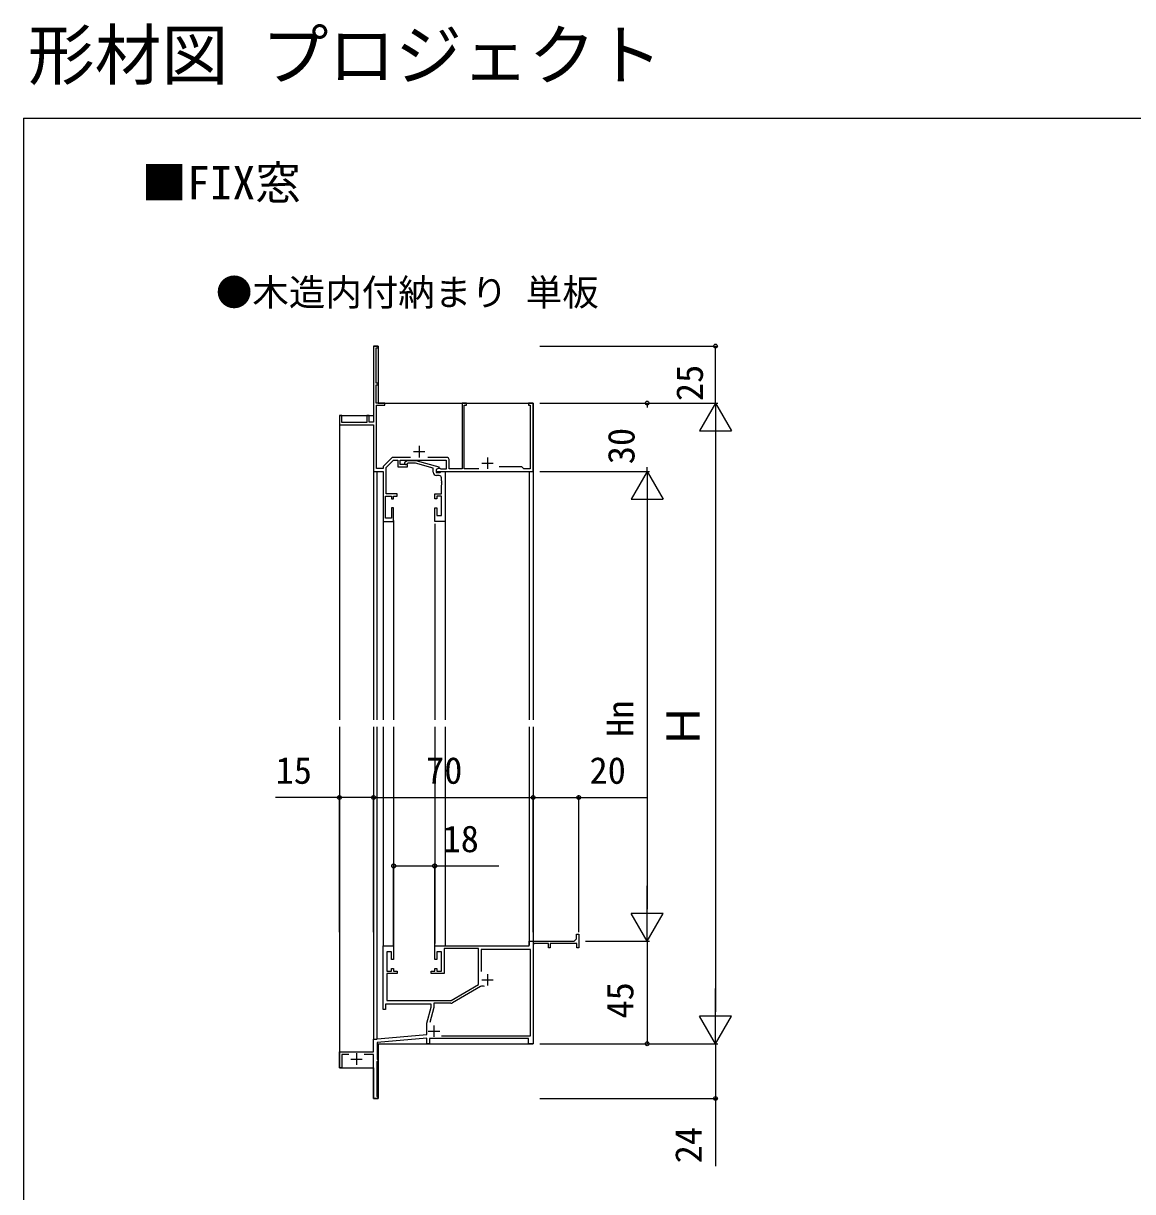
# Model space of a CAD drawing. Units: millimetres, scale not verified. Extents: x -700 to 700, y -1044 to 1038.
# Drawn here: x -700 to -213, y 526 to 1038 of the extents above; entities that cross this region are included whole.
import ezdxf
from ezdxf.enums import TextEntityAlignment as Align

# ---------------------------------------------------------------- set-up
doc = ezdxf.new("R2010")
doc.units = ezdxf.units.MM
doc.header["$LTSCALE"] = 6
for name, color, linetype in [('0-1_USER1', 3, 'Continuous'), ('0-2_YKK_11', 7, 'Continuous'), ('0-3_YKK_12', 2, 'Continuous'), ('0-4_YKK_D', 6, 'Continuous'), ('0-5_YKK_ZWAK', 7, 'Continuous')]:
    doc.layers.add(name, color=color, linetype=linetype)
doc.styles.add('ＭＳ ゴシック', font='')
doc.styles.get('ＭＳ ゴシック').set_extended_font_data('MS Gothic')

msp = doc.modelspace()

# ---------------------------------------------------------------- linework, layer by layer
at = {"layer": '0-2_YKK_11'}
for p, q in [((-526.366, 852.7), (-526.366, 847.7)), ((-528.866, 850.2), (-523.866, 850.2)), ((-514.266, 847.7), (-522.591, 847.7)), ((-496.366, 847.7), (-496.366, 842.7)), ((-498.866, 845.2), (-493.866, 845.2)), ((-517.596, 839.7), (-518.766, 839.7)), ((-517.596, 839.7), (-518.766, 839.7)), ((-496.366, 621), (-496.366, 616)), ((-499.459, 615.566), (-511.673, 608.514)), ((-498.866, 618.5), (-493.866, 618.5)), ((-522.366, 596), (-517.366, 596)), ((-519.866, 598.5), (-519.866, 593.5)), ((-553.866, 586.3), (-553.866, 581.3)), ((-556.366, 583.8), (-551.366, 583.8))]:
    msp.add_line(p, q, dxfattribs=at)
for points in [[(-530.141, 847.7), (-538.204, 847.7), (-542.166, 843.738), (-542.166, 842.8), (-545.066, 842.8), (-545.066, 870.6), (-541.366, 870.6), (-541.366, 871.5), (-545.166, 871.5), (-545.166, 879.5), (-544.366, 879.5), (-544.366, 880.2), (-545.166, 880.2), (-545.166, 895.8), (-544.366, 895.8), (-544.366, 896.5), (-546.366, 896.5), (-546.366, 863.2), (-548.366, 863.2), (-548.366, 866), (-549.366, 866), (-549.366, 863), (-560.366, 863), (-560.366, 866), (-561.366, 866), (-561.366, 862), (-546.366, 862), (-546.366, 841.5), (-542.166, 841.5), (-542.166, 819.5), (-537.566, 819.5), (-537.566, 825.5), (-538.566, 825.5), (-538.566, 821), (-541.166, 821), (-541.166, 830.7), (-538.566, 830.7), (-538.566, 829.5), (-537.566, 829.5), (-537.566, 830.7)], [(-537.566, 830.7), (-536.066, 830.7), (-536.066, 831.7), (-540.866, 831.7), (-540.866, 843.2), (-537.566, 846.5), (-535.666, 846.5), (-535.666, 843.5), (-531.466, 843.5), (-531.466, 844.5), (-534.666, 844.5), (-534.666, 846.5), (-514.466, 846.5), (-514.466, 842.5), (-516.772, 842.5), (-516.966, 842.65), (-517.159, 842.8), (-518.1, 842.8), (-518.966, 842.3), (-518.966, 841.5), (-476.366, 841.5), (-476.366, 871.5), (-478.366, 871.5), (-478.366, 870.6), (-477.666, 870.6), (-477.666, 842.7), (-480.466, 842.7), (-481.366, 843.6), (-491.241, 843.6)], [(-500.141, 842.7), (-506.666, 842.7), (-506.666, 870.6), (-505.566, 870.6), (-505.566, 871.5), (-507.566, 871.5), (-507.566, 842.7), (-513.266, 842.7), (-513.266, 846.7)], [(-532.59, 845.524), (-531.814, 846.3), (-527.869, 846.3), (-517.766, 843.593), (-517.766, 842.993), (-518.966, 842.3), (-518.966, 841), (-517.166, 841), (-516.966, 841.2), (-516.666, 841.5), (-514.966, 841.5), (-514.966, 819.5), (-519.566, 819.5), (-519.566, 825.5), (-518.566, 825.5), (-518.566, 822.2), (-516.596, 822.2), (-516.596, 830.7), (-518.566, 830.7), (-518.566, 829.5), (-519.566, 829.5), (-519.566, 831.7), (-516.596, 831.7), (-516.596, 835.542), (-516.476, 835.725), (-516.476, 836.275), (-516.596, 836.458), (-516.596, 836.542), (-516.476, 836.725), (-516.476, 837.275), (-516.596, 837.458), (-516.596, 838.7)], [(-532.59, 845.524), (-531.814, 846.3), (-527.869, 846.3), (-517.766, 843.593), (-517.766, 842.993), (-518.966, 842.3), (-518.966, 841), (-517.166, 841), (-516.966, 841.2), (-516.666, 841.5), (-514.966, 841.5)], [(-520.266, 841.2), (-520.266, 843.02), (-528.027, 845.1), (-531.317, 845.1), (-531.741, 844.676)], [(-520.266, 841.2), (-520.266, 843.02), (-528.027, 845.1), (-531.317, 845.1), (-531.741, 844.676)], [(-514.966, 841.5), (-514.966, 819.5), (-519.566, 819.5), (-519.566, 825.5), (-518.566, 825.5), (-518.566, 822.2), (-516.596, 822.2), (-516.596, 830.7), (-518.566, 830.7), (-518.566, 829.5), (-519.566, 829.5), (-519.566, 831.7), (-516.596, 831.7), (-516.596, 835.542), (-516.476, 835.725), (-516.476, 836.275), (-516.596, 836.458), (-516.596, 836.542), (-516.476, 836.725), (-516.476, 837.275), (-516.596, 837.458), (-516.596, 838.7)], [(-518.566, 622.3), (-516.566, 622.3), (-516.566, 630.8), (-518.566, 630.8), (-518.566, 627.5), (-519.566, 627.5), (-519.566, 633.5), (-478.066, 633.5), (-478.066, 635.5), (-458.366, 635.5), (-457.366, 636.5), (-457.366, 638.5), (-456.366, 638.5), (-456.366, 632.5), (-457.266, 632.5), (-457.266, 634.4), (-468.866, 634.4), (-468.866, 632.5), (-469.666, 632.5), (-469.666, 634.4), (-476.066, 634.4), (-476.366, 634.1)], [(-557.248, 585.8), (-560.366, 585.8), (-560.366, 580), (-561.366, 580), (-561.366, 587), (-546.366, 587), (-546.366, 592.5), (-523.066, 594.538), (-523.066, 599.5), (-521.166, 606.591), (-521.166, 607.9), (-541.166, 607.9), (-541.166, 605.5), (-542.166, 605.5), (-542.166, 633.5), (-537.566, 633.5), (-537.566, 627.5), (-538.566, 627.5), (-538.566, 630.8), (-540.566, 630.8), (-540.566, 622.3), (-538.566, 622.3), (-538.566, 623.5), (-537.566, 623.5), (-537.566, 622.3), (-536.066, 622.3), (-536.066, 621.3), (-540.566, 621.3), (-540.566, 609.5), (-512.366, 609.5), (-500.366, 616.428), (-500.366, 632.3), (-515.366, 632.3), (-515.366, 621.3), (-521.066, 621.3), (-521.066, 622.3), (-519.566, 622.3), (-519.566, 623.5), (-518.566, 623.5), (-518.566, 622.3)], [(-476.366, 634.1), (-476.366, 590.5), (-478.366, 590.5), (-478.366, 592.8), (-521.866, 592.8), (-521.866, 590.5), (-523.066, 590.5), (-523.066, 592.932), (-544.766, 591.034), (-544.766, 583.7), (-544.566, 583.5), (-544.366, 583.3), (-544.366, 583.1), (-544.666, 582.8), (-544.966, 582.5), (-544.966, 567.5), (-544.666, 567.2), (-544.366, 566.9), (-544.366, 566.5), (-546.366, 566.5), (-546.366, 585.8), (-550.483, 585.8)], [(-516.593, 594), (-477.566, 594), (-477.566, 631.9), (-499.166, 631.9), (-499.166, 622.133)], [(-512.473, 608.3), (-519.966, 608.3), (-519.966, 606.433), (-521.747, 599.785)]]:
    msp.add_lwpolyline(points, dxfattribs=at)
for centre, radius, start, end in [((-532.166, 845.1), 0.6, 134.99999, 315.00001), ((-532.166, 845.1), 0.6, 134.99999, 315.00001), ((-514.266, 846.7), 1, 0.00001, 89.99999), ((-518.766, 841.2), 1.5, 180.00001, 269.99999), ((-518.766, 841.2), 1.5, 180.00001, 269.99999), ((-517.596, 838.7), 1, 0.00001, 89.99999), ((-517.596, 838.7), 1, 0.00001, 89.99999), ((-498.559, 614.007), 1.8, 63.97601, 120), ((-512.473, 609.9), 1.6, 269.99997, 299.99998)]:
    msp.add_arc(centre, radius, start, end, dxfattribs=at)
at = {"layer": '0-3_YKK_12'}
for p, q in [((-546.366, 896.5), (-546.366, 866)), ((-544.366, 871.5), (-476.366, 871.5)), ((-476.366, 871.5), (-476.366, 732.5)), ((-561.366, 866), (-561.366, 732.5)), ((-561.366, 866), (-546.366, 866)), ((-546.366, 841.8), (-546.366, 732.5)), ((-544.966, 841.5), (-544.966, 732.5)), ((-478.066, 841.5), (-478.066, 732.5)), ((-478.066, 841.5), (-478.066, 732.5)), ((-537.566, 820), (-537.566, 732.5)), ((-542.166, 819.8), (-542.166, 732.5)), ((-519.566, 819.8), (-519.566, 819.5)), ((-519.566, 818.575), (-519.566, 732.5)), ((-514.966, 819.8), (-514.966, 732.5)), ((-561.366, 729.5), (-561.366, 580)), ((-546.366, 729.5), (-546.366, 592.5)), ((-544.966, 729.5), (-544.966, 592.5)), ((-542.166, 729.5), (-542.166, 633.2)), ((-537.566, 729.5), (-537.566, 633)), ((-519.566, 729.5), (-519.566, 634.425)), ((-514.966, 729.5), (-514.966, 633.5)), ((-478.066, 729.5), (-478.066, 633.8)), ((-478.066, 729.5), (-478.066, 633.8)), ((-476.366, 729.5), (-476.366, 593.8)), ((-546.366, 592.5), (-544.966, 592.5)), ((-544.366, 590.5), (-544.366, 566.5)), ((-544.366, 590.5), (-476.366, 590.5)), ((-476.366, 591.87), (-476.366, 590.5)), ((-561.366, 580), (-546.366, 580)), ((-546.366, 580), (-546.366, 566.5)), ((-546.366, 566.5), (-544.366, 566.5))]:
    msp.add_line(p, q, dxfattribs=at)
msp.add_lwpolyline([(-546.366, 896.5), (-544.366, 896.5), (-544.366, 871.5)], dxfattribs=at)
at = {"layer": '0-4_YKK_D'}
for p, q in [((-473.366, 896.5), (-395.365, 896.5)), ((-396.365, 871.5), (-396.365, 896.5)), ((-473.366, 871.5), (-425.366, 871.5)), ((-473.366, 871.5), (-395.365, 871.5)), ((-473.366, 871.5), (-395.366, 871.5)), ((-426.366, 871.5), (-426.366, 869.636)), ((-396.366, 871.5), (-403.366, 859.376)), ((-396.366, 871.5), (-389.366, 859.376)), ((-396.366, 871.5), (-396.366, 847.251)), ((-403.366, 859.376), (-389.366, 859.376)), ((-396.366, 857.5), (-396.366, 604.5)), ((-473.366, 841.5), (-425.366, 841.5)), ((-473.366, 841.5), (-425.366, 841.5)), ((-426.366, 841.5), (-433.366, 829.376)), ((-426.366, 841.5), (-426.366, 843.364)), ((-426.366, 841.5), (-419.366, 829.376)), ((-426.366, 841.5), (-426.366, 817.252)), ((-433.366, 829.376), (-419.366, 829.376)), ((-426.366, 827.5), (-426.366, 649.5)), ((-561.365, 639.5), (-561.365, 699.5)), ((-546.365, 639.5), (-546.365, 699.5)), ((-546.365, 639.5), (-546.365, 699.5)), ((-546.365, 698.5), (-476.365, 698.5)), ((-476.365, 639.5), (-476.365, 699.5)), ((-476.365, 639.5), (-476.365, 699.5)), ((-456.365, 639.5), (-456.365, 699.5)), ((-537.566, 633.5), (-537.566, 669.5)), ((-519.566, 633.5), (-519.566, 669.5)), ((-426.366, 635.5), (-426.366, 659.749)), ((-426.366, 635.5), (-433.366, 647.624)), ((-419.366, 647.624), (-433.366, 647.624)), ((-426.366, 635.5), (-419.366, 647.624)), ((-453.366, 635.5), (-425.366, 635.5)), ((-453.366, 635.5), (-425.366, 635.5)), ((-426.366, 635.5), (-426.366, 590.5)), ((-396.366, 590.5), (-396.366, 614.749)), ((-396.366, 590.5), (-403.366, 602.624)), ((-389.366, 602.624), (-403.366, 602.624)), ((-396.366, 590.5), (-389.366, 602.624)), ((-473.366, 590.5), (-425.366, 590.5)), ((-473.366, 590.5), (-395.366, 590.5)), ((-473.366, 590.5), (-395.366, 590.5)), ((-473.366, 566.5), (-395.366, 566.5))]:
    msp.add_line(p, q, dxfattribs=at)
for points in [[(-546.365, 698.5), (-561.365, 698.5), (-589.402, 698.5)], [(-476.365, 698.5), (-456.365, 698.5), (-426.692, 698.5)], [(-537.566, 668.5), (-519.566, 668.5), (-491.438, 668.5)], [(-396.366, 590.5), (-396.366, 566.5), (-396.366, 536.736)]]:
    msp.add_lwpolyline(points, dxfattribs=at)
for centre in [(-396.365, 896.5), (-426.366, 871.5), (-561.365, 698.5), (-546.365, 698.5), (-546.365, 698.5), (-476.365, 698.5), (-476.365, 698.5), (-456.365, 698.5), (-537.566, 668.5), (-519.566, 668.5), (-426.366, 590.5), (-396.366, 566.5)]:
    msp.add_circle(centre, 0.85, dxfattribs=at)
at = {"layer": '0-5_YKK_ZWAK'}
for q in [(-700, -1043.5), (700, 996.5)]:
    msp.add_line((-700, 996.5), q, dxfattribs=at)

# ---------------------------------------------------------------- texts
at = {"layer": '0-1_USER1', "style": 'ＭＳ ゴシック'}
for s, height, p in [('形材図 プロジェクト', 21.48, (-697.997, 1006.996)), ('■FIX窓', 14.66, (-648.205, 956.432)), ('●木造内付納まり 単板', 11.73, (-615.547, 910.682))]:
    msp.add_text(s, height=height, dxfattribs=at).set_placement(p, align=Align.BOTTOM_LEFT)
at = {"layer": '0-4_YKK_D', "style": 'ＭＳ ゴシック'}
for s, height, p in [('25', 11.73, (-398.365, 872.364)), ('30', 11.73, (-428.366, 844.682)), ('Hn', 11.73, (-428.866, 725.091)), ('Ｈ', 14.66, (-398.866, 719.864)), ('45', 11.73, (-428.866, 601.546)), ('24', 11.73, (-398.866, 538.055))]:
    msp.add_text(s, height=height, rotation=90, dxfattribs=at).set_placement(p, align=Align.BOTTOM_LEFT)
for s, p in [('15', (-589.356, 701)), ('70', (-523.365, 701)), ('20', (-451.647, 701)), ('18', (-516.12, 671))]:
    msp.add_text(s, height=11.73, dxfattribs=at).set_placement(p, align=Align.BOTTOM_LEFT)

doc.saveas('drawing.dxf')
